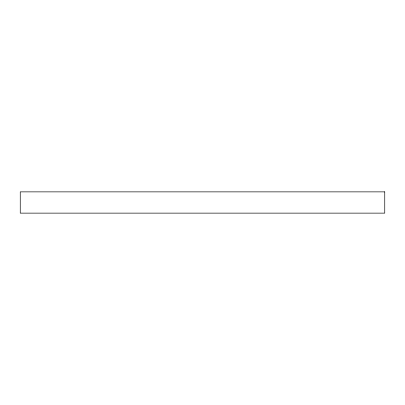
<?xml version="1.0" encoding="UTF-8"?>
<svg xmlns="http://www.w3.org/2000/svg" width="405" height="405" viewBox="0 0 405 405"><rect width="100%" height="100%" fill="white"/><g stroke="black" fill="none" stroke-linecap="round" stroke-linejoin="round"><path stroke-width="0.61" d="M384.75 191.869L20.25 191.869L20.25 213.131L384.75 213.131L384.75 191.869"/></g></svg>
